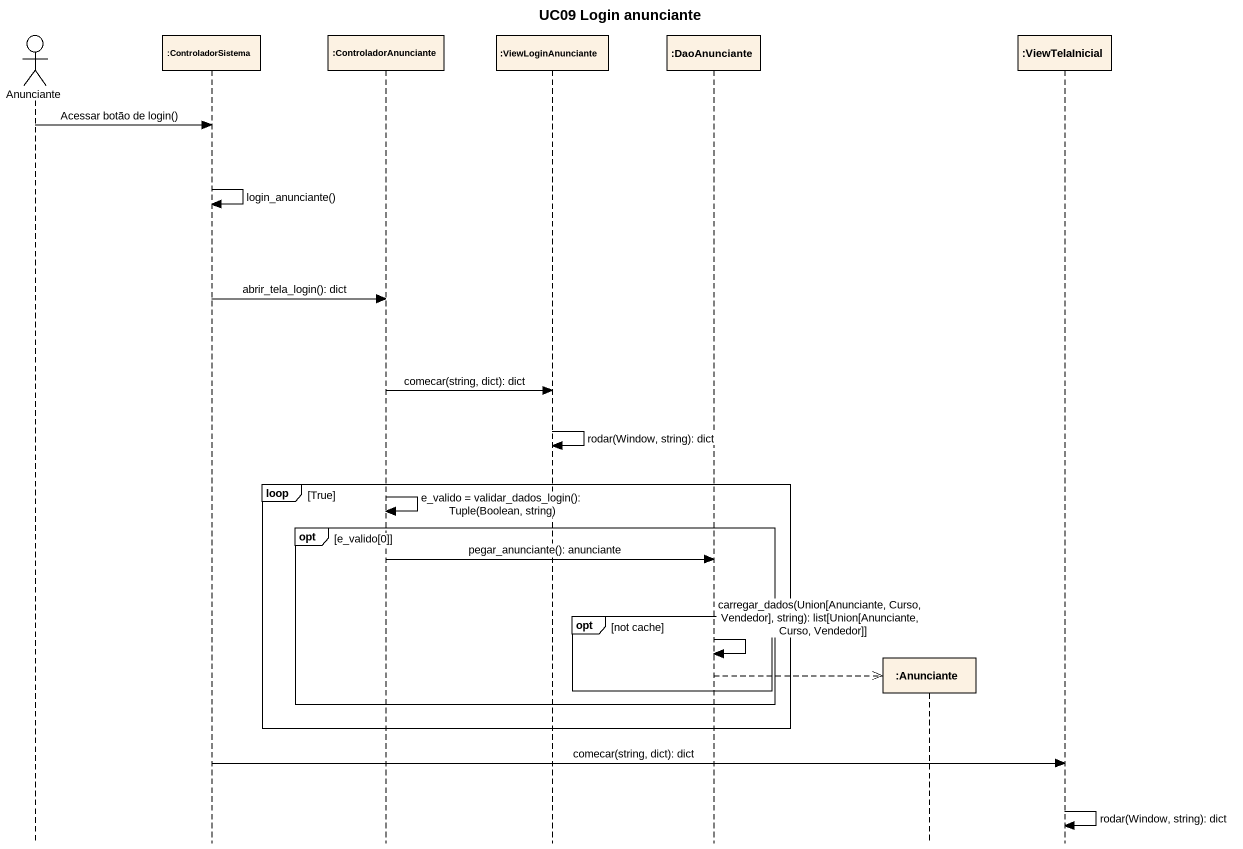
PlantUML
@startuml
title UC09 Login anunciante
hide footbox
actor Anunciante
participant ":ControladorSistema" as ControladorSistema
participant ":ControladorAnunciante" as ControladorAnunciante
participant ":ViewLoginAnunciante" as ViewLoginAnunciante
participant ":DaoAnunciante" as DaoAnunciante
participant ":Anunciante" as Anunciante_2
participant ":ViewTelaInicial" as ViewTelaInicial

Anunciante -> ControladorSistema : Acessar botão de login()
ControladorSistema -> ControladorSistema : login_anunciante()
ControladorSistema -> ControladorAnunciante : abrir_tela_login(): dict
ControladorAnunciante -> ViewLoginAnunciante : comecar(string, dict): dict
ViewLoginAnunciante -> ViewLoginAnunciante : rodar(Window, string): dict
loop True
  ControladorAnunciante -> ControladorAnunciante : e_valido = validar_dados_login(): Tuple(Boolean, string)
  opt e_valido[0]
    ControladorAnunciante -> DaoAnunciante : pegar_anunciante(): anunciante
    opt not cache
      DaoAnunciante -> DaoAnunciante : carregar_dados(Union[Anunciante, Curso, Vendedor], string): list[Union[Anunciante, Curso, Vendedor]]
      DaoAnunciante -->> Anunciante_2 **
    end
  end
end
ControladorSistema -> ViewTelaInicial : comecar(string, dict): dict
ViewTelaInicial -> ViewTelaInicial : rodar(Window, string): dict
@enduml
